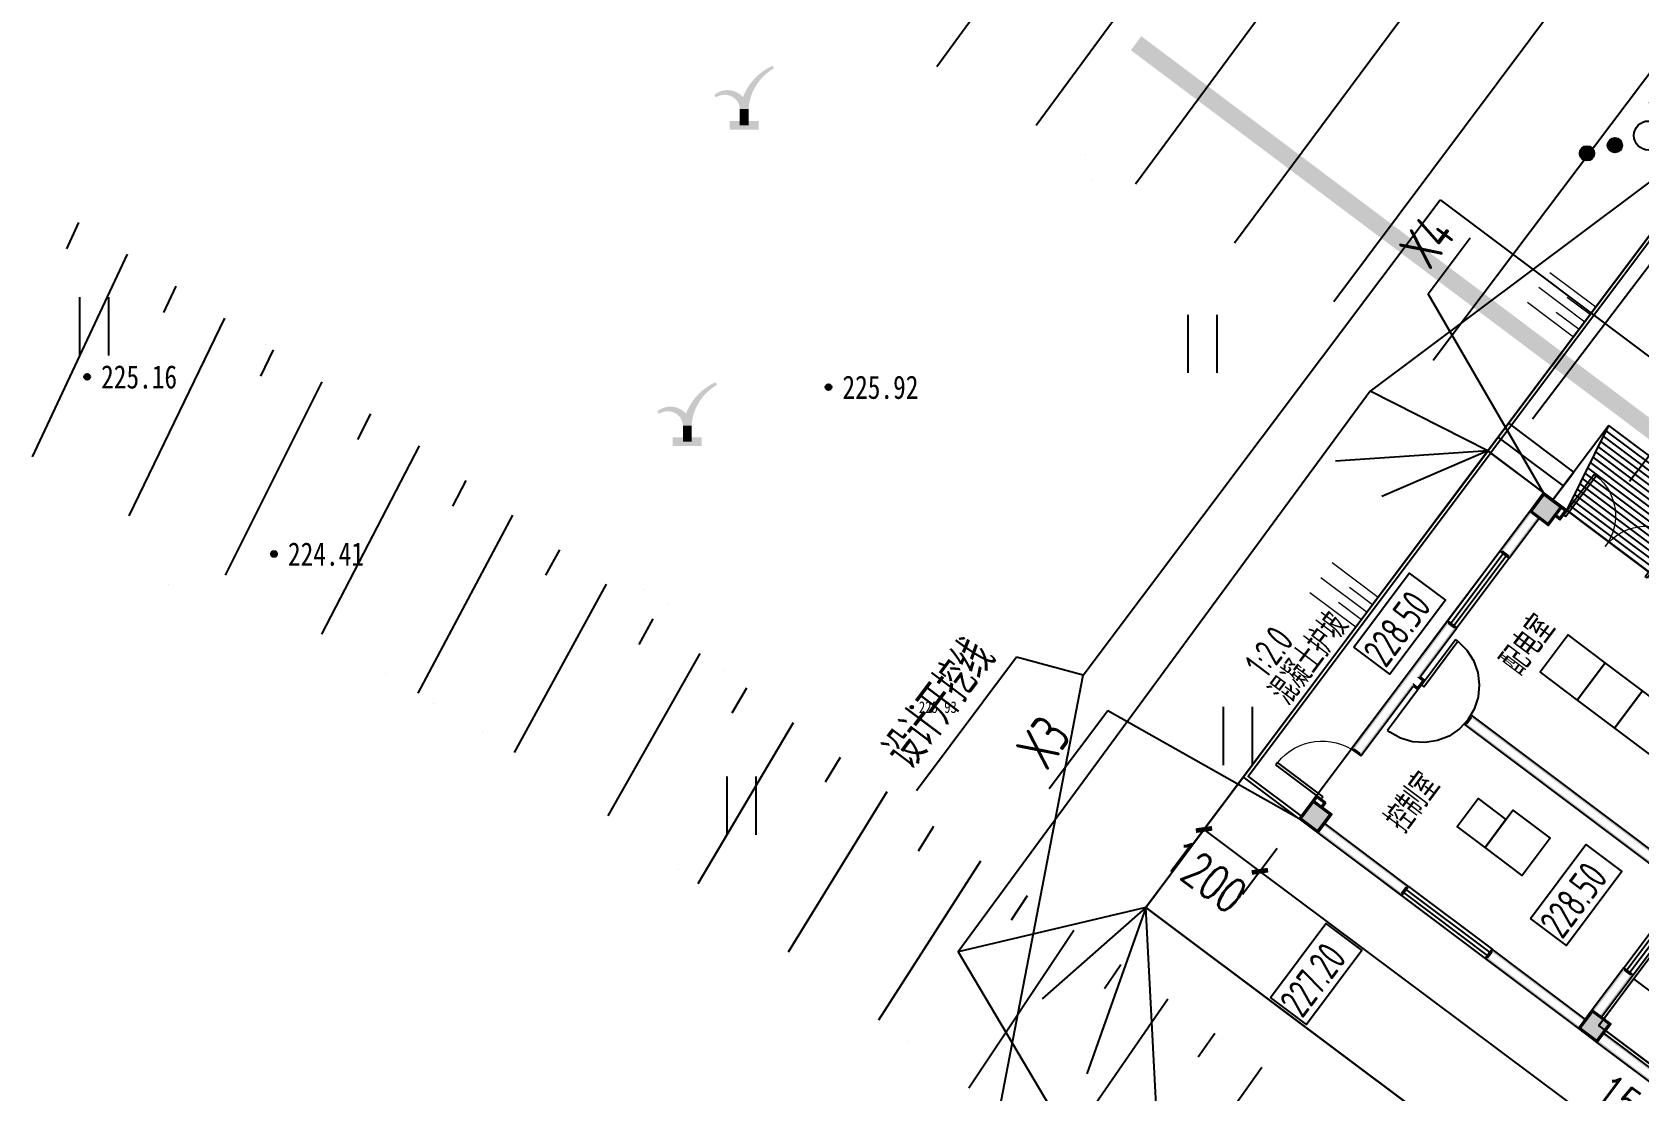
# Model space of a CAD drawing. Header units: millimetres. Extents: x -725 to 2274960, y -506 to 2980382.
# Drawn here: x 560433.8 to 560461.42, y 2885573.34 to 2885591.53 of the extents above; entities that cross this region are included whole.
import ezdxf
from ezdxf.enums import TextEntityAlignment as Align

# ---------------------------------------------------------------- set-up
doc = ezdxf.new("R2010")
doc.units = ezdxf.units.MM
doc.header["$LTSCALE"] = 1000
for name, pattern in [('DASH', [0.35, 0.25, -0.1]), ('DASHED2', [0.375, 0.25, -0.125]), ('X4', [1.6, 0, -1.6])]:
    doc.linetypes.add(name, pattern=pattern)
for name, color, linetype in [('assist', 8, 'Continuous'), ('COLUMN', 4, 'Continuous'), ('DIM_LEAD', 3, 'Continuous'), ('DMTZ', 8, 'Continuous'), ('DOOR_FIRE', 3, 'Continuous'), ('E_OTHER', 7, 'Continuous'), ('GCD', 8, 'Continuous'), ('GROUND', 2, 'Continuous'), ('LATRINE', 6, 'Continuous'), ('PUB_HATCH', 8, 'Continuous'), ('PUB_WALL', 9, 'Continuous'), ('STAIR', 2, 'Continuous'), ('SXSS', 5, 'Continuous'), ('TWT_DIM', 3, 'Continuous'), ('WALL', 4, 'Continuous'), ('WINDOW', 3, 'Continuous'), ('YHG_文字', 7, 'Continuous'), ('YHJ_剖面_梁板', 4, 'Continuous'), ('YHJ_平面_砖墙', 4, 'Continuous'), ('YHJ_楼梯', 52, 'Continuous'), ('ZBTZ', 8, 'Continuous'), ('电缆沟', 7, 'Continuous')]:
    doc.layers.add(name, color=color, linetype=linetype)
doc.layers.add('文字', color=4, linetype='Continuous', lineweight=0)
doc.layers.add('管', color=1, linetype='Continuous', lineweight=30)
doc.styles.add('_TCH_DIM_T3', font='SIMPLEX', dxfattribs={"width": 0.705882, "bigfont": 'GBCBIG'})
doc.styles.add('TSSD_Rein', font='tssdeng.shx', dxfattribs={"width": 0.7, "bigfont": 'hztxt.shx'})
doc.styles.add('tssdeng', font='tssdeng.shx', dxfattribs={"width": 0.7, "bigfont": 'hztxt.shx'})
doc.styles.add('等线体', font='simhei.ttf')
doc.linetypes.add('1161', pattern='A,0,[149,AAA.SHX,S=0.15,R=0,X=0,Y=0],-1.6', length=1.6)
doc.dimstyles.new('_TWT_ARCH_M_M&&0', dxfattribs={"dimtxt": 0.595, "dimasz": 0.2, "dimexe": 0.5, "dimexo": 0.6, "dimgap": 0.2525, "dimtad": 1, "dimdec": 0, "dimlfac": 1000, "dimzin": 0, "dimdsep": 46, "dimtxsty": '_TCH_DIM_T3', "dimblk": 'ARCHTICK', "dimcen": 0.09, "dimclrt": 7, "dimazin": 2, "dimtfac": 1, "dimtdec": 0, "dimtix": 1, "dimtmove": 2, "dimatfit": 3, "dimfxl": 75, "dimtolj": 1, "dimtzin": 0, "dimarcsym": 0})

# ---------------------------------------------------------------- blocks, each defined once
blk = doc.blocks.new('gc123')
at = {"flags": 128}
for points in [[(1, 2, 0.1, 0.3, 0.253002), (0, 0.555, 0.15, 0.15, 0)], [(0, 0.555, 0.3, 0.1, 0.588194), (-1, 1, 0.05, 0.1, 0)]]:
    blk.add_lwpolyline(points, format="xyseb", dxfattribs=at)
at = {"linetype": 'Continuous', "const_width": 0.3, "flags": 128}
blk.add_lwpolyline([(0, 0.555), (0, 0)], dxfattribs=at)
at = {"linetype": 'Continuous', "const_width": 0.3}
blk.add_lwpolyline([(-0.5, 0), (0.5, 0)], dxfattribs=at)
blk = doc.blocks.new('*U36')
at = {"linetype": 'Continuous'}
for points in [[(-0.25, 2.2), (-0.238, 2.123), (-0.238, 2.277)], [(-0.238, 2.277), (-0.202, 2.053), (-0.202, 2.347)], [(-0.202, 2.053), (-0.238, 2.277), (-0.238, 2.123)], [(-0.202, 2.347), (-0.147, 1.998), (-0.147, 2.402)], [(-0.147, 1.998), (-0.202, 2.347), (-0.202, 2.053)], [(-0.147, 2.402), (-0.077, 1.962), (-0.077, 2.438)], [(-0.077, 1.962), (-0.147, 2.402), (-0.147, 1.998)], [(-0.077, 2.438), (0, 1.95), (0, 2.45)], [(0, 1.95), (-0.077, 2.438), (-0.077, 1.962)], [(0, 2.45), (0.077, 1.962), (0.077, 2.438)], [(0.077, 1.962), (0, 2.45), (0, 1.95)], [(0.077, 2.438), (0.147, 1.998), (0.147, 2.402)], [(0.147, 1.998), (0.077, 2.438), (0.077, 1.962)], [(0.147, 2.402), (0.202, 2.053), (0.202, 2.347)], [(0.202, 2.053), (0.147, 2.402), (0.147, 1.998)], [(0.202, 2.347), (0.238, 2.123), (0.238, 2.277)], [(0.238, 2.123), (0.202, 2.347), (0.202, 2.053)], [(0.25, 2.2), (0.238, 2.277), (0.238, 2.123)]]:
    blk.add_solid(points, dxfattribs=at)
blk = doc.blocks.new('*U35')
at = {"linetype": 'Continuous'}
for points in [[(-0.25, 1.2), (-0.238, 1.123), (-0.238, 1.277)], [(-0.238, 1.277), (-0.202, 1.053), (-0.202, 1.347)], [(-0.202, 1.053), (-0.238, 1.277), (-0.238, 1.123)], [(-0.202, 1.347), (-0.147, 0.998), (-0.147, 1.402)], [(-0.147, 0.998), (-0.202, 1.347), (-0.202, 1.053)], [(-0.147, 1.402), (-0.077, 0.962), (-0.077, 1.438)], [(-0.077, 0.962), (-0.147, 1.402), (-0.147, 0.998)], [(-0.077, 1.438), (0, 0.95), (0, 1.45)], [(0, 0.95), (-0.077, 1.438), (-0.077, 0.962)], [(0, 1.45), (0.077, 0.962), (0.077, 1.438)], [(0.077, 0.962), (0, 1.45), (0, 0.95)], [(0.077, 1.438), (0.147, 0.998), (0.147, 1.402)], [(0.147, 0.998), (0.077, 1.438), (0.077, 0.962)], [(0.147, 1.402), (0.202, 1.053), (0.202, 1.347)], [(0.202, 1.053), (0.147, 1.402), (0.147, 0.998)], [(0.202, 1.347), (0.238, 1.123), (0.238, 1.277)], [(0.238, 1.123), (0.202, 1.347), (0.202, 1.053)], [(0.25, 1.2), (0.238, 1.277), (0.238, 1.123)]]:
    blk.add_solid(points, dxfattribs=at)
blk = doc.blocks.new('*U34')
at = {"linetype": 'Continuous'}
for points in [[(-1.25, -0.6), (-1.238, -0.677), (-1.238, -0.523)], [(-1.238, -0.523), (-1.202, -0.747), (-1.202, -0.453)], [(-1.202, -0.747), (-1.238, -0.523), (-1.238, -0.677)], [(-1.202, -0.453), (-1.147, -0.802), (-1.147, -0.398)], [(-1.147, -0.802), (-1.202, -0.453), (-1.202, -0.747)], [(-1.147, -0.398), (-1.077, -0.838), (-1.077, -0.362)], [(-1.077, -0.838), (-1.147, -0.398), (-1.147, -0.802)], [(-1.077, -0.362), (-1, -0.85), (-1, -0.35)], [(-1, -0.85), (-1.077, -0.362), (-1.077, -0.838)], [(-1, -0.35), (-0.923, -0.838), (-0.923, -0.362)], [(-0.923, -0.838), (-1, -0.35), (-1, -0.85)], [(-0.923, -0.362), (-0.853, -0.802), (-0.853, -0.398)], [(-0.853, -0.802), (-0.923, -0.362), (-0.923, -0.838)], [(-0.853, -0.398), (-0.798, -0.747), (-0.798, -0.453)], [(-0.798, -0.747), (-0.853, -0.398), (-0.853, -0.802)], [(-0.798, -0.453), (-0.762, -0.677), (-0.762, -0.523)], [(-0.762, -0.677), (-0.798, -0.453), (-0.798, -0.747)], [(-0.75, -0.6), (-0.762, -0.523), (-0.762, -0.677)]]:
    blk.add_solid(points, dxfattribs=at)
blk = doc.blocks.new('*U33')
at = {"linetype": 'Continuous'}
for points in [[(0.75, -0.6), (0.762, -0.677), (0.762, -0.523)], [(0.762, -0.523), (0.798, -0.747), (0.798, -0.453)], [(0.798, -0.747), (0.762, -0.523), (0.762, -0.677)], [(0.798, -0.453), (0.853, -0.802), (0.853, -0.398)], [(0.853, -0.802), (0.798, -0.453), (0.798, -0.747)], [(0.853, -0.398), (0.923, -0.838), (0.923, -0.362)], [(0.923, -0.838), (0.853, -0.398), (0.853, -0.802)], [(0.923, -0.362), (1, -0.85), (1, -0.35)], [(1, -0.85), (0.923, -0.362), (0.923, -0.838)], [(1, -0.35), (1.077, -0.838), (1.077, -0.362)], [(1.077, -0.838), (1, -0.35), (1, -0.85)], [(1.077, -0.362), (1.147, -0.802), (1.147, -0.398)], [(1.147, -0.802), (1.077, -0.362), (1.077, -0.838)], [(1.147, -0.398), (1.202, -0.747), (1.202, -0.453)], [(1.202, -0.747), (1.147, -0.398), (1.147, -0.802)], [(1.202, -0.453), (1.238, -0.677), (1.238, -0.523)], [(1.238, -0.677), (1.202, -0.453), (1.202, -0.747)], [(1.25, -0.6), (1.238, -0.523), (1.238, -0.677)]]:
    blk.add_solid(points, dxfattribs=at)
blk = doc.blocks.new('gc160')
for centre, radius in [((0, 2.2), 0.25), ((0, 1.2), 0.25), ((0, 0), 0.5), ((-1, -0.6), 0.25), ((1, -0.6), 0.25)]:
    blk.add_circle(centre, radius)
at = {"linetype": 'Continuous'}
for name in ['*U36', '*U35', '*U34', '*U33']:
    blk.add_blockref(name, (0, 0), dxfattribs=at)
blk = doc.blocks.new('gc121')
for p, q in [((-0.5, 0), (-0.5, 2)), ((0.5, 0), (0.5, 2))]:
    blk.add_line(p, q)
blk = doc.blocks.new('gc200')
h = blk.add_hatch(color=256)
edge = h.paths.add_edge_path()
edge.add_arc((0, 0), 0.25, 0, 360)
blk.add_circle((0, 0), 0.25)
blk = doc.blocks.new('_FZH')
blk.add_lwpolyline([(-0.5, -0.5), (0.5, -0.5), (0.5, 0.5), (-0.5, 0.5)], close=True)
at = {"layer": 'PUB_HATCH'}
blk.add_solid([(-0.5, -0.5), (0.5, -0.5), (-0.5, 0.5), (0.5, 0.5)], dxfattribs=at)
blk = doc.blocks.new('$WINLIB2D$00000001')
at = {"color": 0}
for points in [[(-0.5, 0.5), (-0.5, -0.5)], [(-0.5, 0.5), (0.5, 0.5)], [(0.5, -0.5), (0.5, 0.5)], [(0.5, 0.167), (-0.5, 0.167)], [(0.5, -0.167), (-0.5, -0.167)], [(-0.5, -0.5), (0.5, -0.5)]]:
    blk.add_lwpolyline(points, dxfattribs=at)
blk = doc.blocks.new('$DorLib2D$00000002')
for p, q in [((-0.5, 0), (-0.5, 0.4875)), ((-0.475, 0.4875), (-0.5, 0.4875)), ((-0.475, 0), (-0.475, 0.4875)), ((0.475, 0), (0.475, 0.4875)), ((0.475, 0.4875), (0.5, 0.4875)), ((0.5, 0), (0.5, 0.4875)), ((-0.5, 0), (-0.475, 0)), ((0.5, 0), (0.475, 0))]:
    blk.add_line(p, q)
at = {"lineweight": 13}
for centre, start, end in [((-0.4875, 0), 0, 88.53072), ((0.4875, 0), 91.46928, 180)]:
    blk.add_arc(centre, 0.4875, start, end, dxfattribs=at)
blk = doc.blocks.new('$DorLib2D$00000001')
for p, q in [((0.45, 0.975), (0.5, 0.975)), ((0.45, 0), (0.45, 0.975)), ((0.5, 0), (0.5, 0.975)), ((0.5, 0), (0.45, 0))]:
    blk.add_line(p, q)
at = {"lineweight": 13}
blk.add_arc((0.475, 0), 0.975, 91.4693, 180, dxfattribs=at)
blk = doc.blocks.new('$DorLib2D$00000148')
at = {"color": 0}
for points in [[(0.45, 0.975), (0.237, 0.946), (0.036, 0.871), (-0.144, 0.753), (-0.294, 0.599), (-0.407, 0.417), (-0.476, 0.213), (-0.5, 0)], [(0.45, 0.975), (0.5, 0.975)], [(0.45, 0), (0.45, 0.975)], [(0.5, 0), (0.5, 0.975)], [(0.5, 0), (0.45, 0)]]:
    blk.add_lwpolyline(points, dxfattribs=at)
at = {"color": 0, "linetype": 'DASHED2'}
for points in [[(-0.5, 0), (-0.476, -0.213), (-0.407, -0.417), (-0.294, -0.599), (-0.144, -0.753), (0.036, -0.871), (0.237, -0.946), (0.45, -0.975)], [(0.5, 0), (0.5, -0.975)], [(0.45, -0.975), (0.5, -0.975)]]:
    blk.add_lwpolyline(points, dxfattribs=at)
blk = doc.blocks.new('4a56ds456da')
at = {"layer": 'PUB_WALL'}
for points in [[(489447, 17423), (489047, 17423), (489087, 17383), (489407, 17383)], [(489047, 17423), (489047, 17023), (489087, 17063), (489087, 17383)], [(489447, 17023), (489447, 17423), (489407, 17383), (489407, 17063)], [(489447, 17423), (489447, 17383), (489507, 17383), (489547, 17423)], [(489547, 17223), (489547, 17423), (489507, 17383), (489507, 17263)], [(489447, 17263), (489447, 17223), (489547, 17223), (489507, 17263)], [(489047, 17023), (489447, 17023), (489407, 17063), (489087, 17063)], [(489087, 17023), (489047, 17023), (489047, 16173), (489087, 16213)], [(489247, 17023), (489207, 17023), (489207, 16213), (489247, 16173)], [(489047, 16173), (489247, 16173), (489207, 16213), (489087, 16213)], [(489247, 14673), (489047, 14673), (489087, 14633), (489207, 14633)], [(489047, 14673), (489047, 13523), (489087, 13523), (489087, 14633)], [(489247, 13623), (489247, 14673), (489207, 14633), (489207, 13583)], [(489347, 13623), (489247, 13623), (489207, 13583), (489307, 13583)], [(489347, 13423), (489347, 13623), (489307, 13583), (489307, 13463)], [(495047, 13623), (490347, 13623), (490387, 13583), (495087, 13583)], [(490347, 13623), (490347, 13423), (490387, 13463), (490387, 13583)], [(489047, 13523), (489047, 11923), (489087, 11963), (489087, 13523)], [(489247, 13423), (489347, 13423), (489307, 13463), (489207, 13463)], [(489247, 11923), (489247, 13423), (489207, 13463), (489207, 11963)], [(490347, 13423), (495047, 13423), (495087, 13463), (490387, 13463)], [(489047, 11923), (489247, 11923), (489207, 11963), (489087, 11963)], [(495247, 11723), (495047, 11723), (495087, 11683), (495207, 11683)], [(495047, 10823), (495087, 10823), (495087, 11683), (495047, 11723)], [(495207, 10823), (495247, 10823), (495247, 11723), (495207, 11683)], [(489247, 10923), (489047, 10923), (489087, 10883), (489207, 10883)], [(489047, 10823), (489087, 10823), (489087, 10883), (489047, 10923)], [(489447, 10823), (489047, 10823), (489087, 10783), (489407, 10783)], [(489047, 10823), (489047, 10423), (489087, 10463), (489087, 10783)], [(489207, 10823), (489247, 10823), (489247, 10923), (489207, 10883)], [(489447, 10423), (489447, 10823), (489407, 10783), (489407, 10463)], [(495447, 10823), (495047, 10823), (495087, 10783), (495407, 10783)], [(495047, 10823), (495047, 10423), (495087, 10463), (495087, 10783)], [(495447, 10423), (495447, 10823), (495407, 10783), (495407, 10463)], [(489447, 10623), (489447, 10583), (491207, 10583), (491247, 10623)], [(491247, 10423), (491247, 10623), (491207, 10583), (491207, 10463)], [(495047, 10583), (495047, 10623), (493047, 10623), (493087, 10583)], [(493047, 10623), (493047, 10423), (493087, 10463), (493087, 10583)], [(495447, 10623), (495447, 10583), (496707, 10583), (496747, 10623)], [(489047, 10423), (489447, 10423), (489407, 10463), (489087, 10463)], [(489447, 10463), (489447, 10423), (491247, 10423), (491207, 10463)], [(495047, 10423), (495047, 10463), (493087, 10463), (493047, 10423)], [(495047, 10423), (495447, 10423), (495407, 10463), (495087, 10463)], [(495447, 10463), (495447, 10423), (496747, 10423), (496707, 10463)]]:
    blk.add_hatch(color=256, dxfattribs=at).paths.add_polyline_path(points)
at = {"color": 8}
for points in [[(491647, 14923), (491647, 15723), (490847, 15723), (490847, 14923)], [(492447, 14923), (492447, 15723), (491647, 15723), (491647, 14923)], [(493247, 14923), (493247, 15723), (492447, 15723), (492447, 14923)], [(491898, 11946), (491898, 12746), (492698, 12746), (492698, 11946)], [(491898, 12546), (491898, 11946), (491298, 11946), (491298, 12546)]]:
    blk.add_lwpolyline(points, close=True, dxfattribs=at)
at = {"layer": 'GROUND'}
for p, q in [((489047, 17023), (489047, 10823)), ((489047, 17023), (489047, 10823)), ((489447, 10423), (495047, 10423)), ((489447, 10423), (495047, 10423)), ((495447, 10423), (499647, 10423)), ((495447, 10423), (499647, 10423))]:
    blk.add_line(p, q, dxfattribs=at)
at = {"layer": 'LATRINE'}
blk.add_lwpolyline([(489047, 10483), (487907, 10483), (487907, 17363), (487907, 17423)], dxfattribs=at)
at = {"layer": 'STAIR'}
for p, q in [((491647, 19023), (489247, 19023)), ((489247, 19023), (489247, 17423)), ((489547, 17423), (489247, 19023)), ((491628, 18923), (489265, 18923)), ((491609, 18823), (489284, 18823)), ((491590, 18723), (489303, 18723)), ((491572, 18623), (489322, 18623)), ((491553, 18523), (489340, 18523)), ((491534, 18423), (489359, 18423)), ((491515, 18323), (489378, 18323)), ((491497, 18223), (489397, 18223)), ((491478, 18123), (489415, 18123)), ((491459, 18023), (489434, 18023)), ((491440, 17923), (489453, 17923)), ((491422, 17823), (489472, 17823)), ((491403, 17723), (489490, 17723)), ((491647, 17423), (489447, 17423)), ((491384, 17623), (489509, 17623)), ((491365, 17523), (489528, 17523))]:
    blk.add_line(p, q, dxfattribs=at)
at = {"layer": 'WALL'}
for p, q in [((489547, 17423), (489447, 17423)), ((489547, 17223), (489547, 17423)), ((489447, 17223), (489547, 17223)), ((489047, 17023), (489047, 16173)), ((489247, 16173), (489247, 17023)), ((489047, 16173), (489247, 16173)), ((489247, 14673), (489047, 14673)), ((489047, 14673), (489047, 13523)), ((489247, 13623), (489247, 14673)), ((489347, 13623), (489247, 13623)), ((489347, 13423), (489347, 13623)), ((495047, 13623), (490347, 13623)), ((490347, 13623), (490347, 13423)), ((489047, 13523), (489047, 11923)), ((489247, 13423), (489347, 13423)), ((489247, 11923), (489247, 13423)), ((490347, 13423), (495047, 13423)), ((489047, 11923), (489247, 11923)), ((495247, 11723), (495047, 11723)), ((495047, 11723), (495047, 10823)), ((495247, 10823), (495247, 11723)), ((489247, 10923), (489047, 10923)), ((489047, 10923), (489047, 10823)), ((489247, 10823), (489247, 10923)), ((491247, 10623), (489447, 10623)), ((491247, 10423), (491247, 10623)), ((495047, 10623), (493047, 10623)), ((493047, 10623), (493047, 10423)), ((496747, 10623), (495447, 10623)), ((489447, 10423), (491247, 10423)), ((493047, 10423), (495047, 10423)), ((495447, 10423), (496747, 10423))]:
    blk.add_line(p, q, dxfattribs=at)
blk.add_lwpolyline([(496797, 10673), (495297, 10673), (495297, 11673), (496797, 11673)], close=True, dxfattribs=at)
blk.add_lwpolyline([(495447, 10673), (499647, 10673)], dxfattribs=at)
at = {"layer": 'YHJ_剖面_梁板'}
blk.add_lwpolyline([(489047, 10423), (487847, 10423), (487847, 17423), (489047, 17423)], dxfattribs=at)
at = {"layer": 'YHJ_平面_砖墙'}
blk.add_line((495297, 15523), (495297, 10673), dxfattribs=at)
at = {"layer": 'YHJ_楼梯', "color": 2}
for p, q in [((489247, 18023), (487847, 18023)), ((487847, 18023), (487847, 17423)), ((489247, 17423), (489247, 18023)), ((489247, 17723), (487847, 17723))]:
    blk.add_line(p, q, dxfattribs=at)
at = {"layer": 'COLUMN', "xscale": 400, "yscale": 400, "zscale": 400}
for p in [(489247, 17223), (489247, 10623), (495247, 10623)]:
    blk.add_blockref('_FZH', p, dxfattribs=at)
at = {"layer": 'DOOR_FIRE', "xscale": 1800, "yscale": -1800, "zscale": 200, "rotation": 180}
blk.add_blockref('$DorLib2D$00000002', (490447, 17323), dxfattribs=at)
at = {"layer": 'DOOR_FIRE', "ltscale": 100, "xscale": -1000, "yscale": 1000, "zscale": 200}
blk.add_blockref('$DorLib2D$00000148', (489847, 13523), dxfattribs=at)
at = {"layer": 'WINDOW', "zscale": 200}
for name, p, xscale, yscale, rotation in [('$WINLIB2D$00000001', (489147, 15423), 1500, 200, 270), ('$WINLIB2D$00000001', (495147, 12473), 1500, -200, 90), ('$DorLib2D$00000001', (489147, 11423), 1000, -1000, 270)]:
    blk.add_blockref(name, p, dxfattribs=dict(at, xscale=xscale, yscale=yscale, rotation=rotation))
at = {"layer": 'WINDOW', "xscale": 1800, "yscale": 200, "zscale": 200}
blk.add_blockref('$WINLIB2D$00000001', (492147, 10523), dxfattribs=at)
at = {"layer": '电缆沟', "ltscale": 1.5, "style": 'tssdeng', "width": 0.7}
for s, p in [('配电室', (490638, 14652)), ('控制室', (490681, 11294))]:
    blk.add_text(s, height=500, rotation=90, dxfattribs=at).set_placement(p)
blk = doc.blocks.new('GFSDAFSAFSDAGDS')
at = {"layer": '文字'}
for p, q in [((2454556, 2893653), (2455545, 2893653)), ((2454556, 2893332), (2455545, 2893332)), ((2455050, 2893493), (2455545, 2893493)), ((2455050, 2893172), (2455545, 2893172)), ((2454556, 2893012), (2455545, 2893012))]:
    blk.add_line(p, q, dxfattribs=at)
blk = doc.blocks.new('_ArchTick')
at = {"color": 0, "linetype": 'ByBlock', "const_width": 0.4}
blk.add_lwpolyline([(-0.5, -0.5), (0.5, 0.5)], dxfattribs=at)
blk = doc.blocks.new('*D290')
at = {"layer": 'Defpoints', "color": 0, "linetype": 'Continuous', "transparency": 16777216}
for p in [(560454.597, 2885578.704), (560455.558, 2885577.986), (560454.904, 2885577.11)]:
    blk.add_point(p, dxfattribs=at)
at = {"layer": 'TWT_DIM', "color": 0, "linetype": 'Continuous', "lineweight": -2, "transparency": 16777216}
for p, q in [((560454.238, 2885578.223), (560453.643, 2885577.428)), ((560453.943, 2885577.829), (560454.904, 2885577.11)), ((560455.199, 2885577.505), (560454.605, 2885576.71))]:
    blk.add_line(p, q, dxfattribs=at)
at = {"layer": 'TWT_DIM', "color": 0, "linetype": 'Continuous', "lineweight": -2, "transparency": 16777216, "xscale": 0.2, "yscale": 0.2, "zscale": 0.2}
for p, rotation in [((560453.943, 2885577.829), 143.2338537092735), ((560454.904, 2885577.11), 323.2338537092735)]:
    blk.add_blockref('_ArchTick', p, dxfattribs=dict(at, rotation=rotation))
at = {"layer": 'TWT_DIM', "color": 7, "linetype": 'Continuous', "transparency": 16777216, "insert": (560453.975, 2885577.026), "char_height": 0.595, "attachment_point": 5, "rotation": 323.2339, "style": '_TCH_DIM_T3'}
blk.add_mtext('\\A1;1200', dxfattribs=at)
blk = doc.blocks.new('*D291')
at = {"layer": 'Defpoints', "color": 0, "linetype": 'Continuous', "transparency": 16777216}
for p in [(560455.558, 2885577.986), (560468.055, 2885568.648), (560467.401, 2885567.773)]:
    blk.add_point(p, dxfattribs=at)
at = {"layer": 'TWT_DIM', "color": 0, "linetype": 'Continuous', "lineweight": -2, "transparency": 16777216}
for p, q in [((560455.199, 2885577.505), (560454.605, 2885576.71)), ((560454.904, 2885577.11), (560467.401, 2885567.773)), ((560467.696, 2885568.168), (560467.102, 2885567.372))]:
    blk.add_line(p, q, dxfattribs=at)
at = {"layer": 'TWT_DIM', "color": 0, "linetype": 'Continuous', "lineweight": -2, "transparency": 16777216, "xscale": 0.2, "yscale": 0.2, "zscale": 0.2}
for p, rotation in [((560454.904, 2885577.11), 143.2338537102137), ((560467.401, 2885567.773), 323.2338537102137)]:
    blk.add_blockref('_ArchTick', p, dxfattribs=dict(at, rotation=rotation))
at = {"layer": 'TWT_DIM', "color": 7, "linetype": 'Continuous', "transparency": 16777216, "insert": (560461.482, 2885572.882), "char_height": 0.595, "attachment_point": 5, "rotation": 323.2339, "style": '_TCH_DIM_T3'}
blk.add_mtext('\\A1;15600', dxfattribs=at)

msp = doc.modelspace()

# ---------------------------------------------------------------- linework, layer by layer
at = {"layer": 'assist', "linetype": 'Continuous', "const_width": 0.00000222, "flags": 128}
msp.add_lwpolyline([(560422.729, 2885618.7947), (560436.8254, 2885609.6889), (560458.8227, 2885595.594), (560477.608, 2885581.7345), (560486.6463, 2885574.9887), (560501.4833, 2885561.9574), (560509.7471, 2885554.6603), (560504.4053, 2885549.308), (560498.293, 2885554.0558), (560480.9079, 2885571.1457), (560459.6912, 2885584.8182), (560437.6658, 2885597.8396), (560419.2278, 2885613.3274)], close=True, dxfattribs=at)
msp.add_lwpolyline([(560422.729, 2885618.7947), (560436.8254, 2885609.6889), (560458.8227, 2885595.594), (560477.608, 2885581.7345), (560486.6463, 2885574.9887), (560501.4833, 2885561.9574), (560509.7471, 2885554.6603), (560504.4053, 2885549.308), (560498.293, 2885554.0558), (560480.9079, 2885571.1457), (560459.6912, 2885584.8182), (560437.6658, 2885597.8396), (560419.2278, 2885613.3274)], close=True, dxfattribs=at)
at = {"layer": 'assist', "color": 8, "linetype": 'Continuous', "const_width": 0.00000222, "flags": 128}
msp.add_lwpolyline([(560415.1388, 2885600.511), (560424.866, 2885594.6311), (560440.3629, 2885584.4867), (560451.8439, 2885575.9953), (560462.3093, 2885568.3624), (560470.6625, 2885560.9388), (560480.5006, 2885554.3019), (560491.987, 2885545.1086), (560499.8502, 2885539.157), (560495.8505, 2885536.545), (560481.5448, 2885548.3402), (560460.2217, 2885565.5946), (560442.9716, 2885578.6093), (560427.3952, 2885588.1665), (560413.7529, 2885596.1384)], close=True, dxfattribs=at)
msp.add_lwpolyline([(560415.1388, 2885600.511), (560424.866, 2885594.6311), (560440.3629, 2885584.4867), (560451.8439, 2885575.9953), (560462.3093, 2885568.3624), (560470.6625, 2885560.9388), (560480.5006, 2885554.3019), (560491.987, 2885545.1086), (560499.8502, 2885539.157), (560495.8505, 2885536.545), (560481.5448, 2885548.3402), (560460.2217, 2885565.5946), (560442.9716, 2885578.6093), (560427.3952, 2885588.1665), (560413.7529, 2885596.1384)], close=True, dxfattribs=at)
at = {"layer": 'DIM_LEAD'}
for p, q in [((560457.7942, 2885587.0306), (560458.5156, 2885587.9917)), ((560459.7812, 2885583.6117), (560457.7942, 2885587.0306)), ((560450.7231, 2885580.787), (560449.0015, 2885578.4933)), ((560451.8665, 2885580.4776), (560450.7231, 2885580.787)), ((560452.2892, 2885579.8676), (560451.2827, 2885578.5265)), ((560455.5789, 2885578.0135), (560452.2892, 2885579.8676))]:
    msp.add_line(p, q, dxfattribs=at)
at = {"layer": 'DMTZ', "linetype": 'Continuous'}
for p, q in [((560454.6908, 2885598.2415, 222.9543), (560449.3512, 2885590.9312, 222.9543)), ((560454.6908, 2885598.2415, 222.9543), (560449.3512, 2885590.9312, 222.9543)), ((560456.3748, 2885597.1625, 222.9543), (560451.0572, 2885589.9226, 222.9543)), ((560456.3748, 2885597.1625, 222.9543), (560451.0572, 2885589.9226, 222.9543)), ((560458.0588, 2885596.0834, 222.9543), (560452.7632, 2885588.914, 222.9543)), ((560458.0588, 2885596.0834, 222.9543), (560452.7632, 2885588.914, 222.9543)), ((560459.702, 2885594.9452, 222.9543), (560454.4692, 2885587.9054, 222.9543)), ((560459.702, 2885594.9452, 222.9543), (560454.4692, 2885587.9054, 222.9543)), ((560461.3114, 2885593.7578, 222.9543), (560456.1752, 2885586.8968, 222.9543)), ((560461.3114, 2885593.7578, 222.9543), (560456.1752, 2885586.8968, 222.9543)), ((560462.9208, 2885592.5705, 222.9543), (560457.8812, 2885585.8883, 222.9543)), ((560462.9208, 2885592.5705, 222.9543), (560457.8812, 2885585.8883, 222.9543)), ((560464.5301, 2885591.3831, 222.9543), (560459.5871, 2885584.8797, 222.9543)), ((560464.5301, 2885591.3831, 222.9543), (560459.5871, 2885584.8797, 222.9543)), ((560466.1395, 2885590.1957, 222.9543), (560461.2555, 2885583.8101, 222.9543)), ((560466.1395, 2885590.1957, 222.9543), (560461.2555, 2885583.8101, 222.9543)), ((560434.5997, 2885588.2593, 220.0246), (560434.3902, 2885587.8053, 220.0246)), ((560434.5997, 2885588.2593, 220.0246), (560434.3902, 2885587.8053, 220.0246)), ((560435.4363, 2885587.7116, 220.0246), (560433.8049, 2885584.2337, 220.0246)), ((560435.4363, 2885587.7116, 220.0246), (560433.8049, 2885584.2337, 220.0246)), ((560436.273, 2885587.1639, 220.0246), (560436.0578, 2885586.7127, 220.0246)), ((560436.273, 2885587.1639, 220.0246), (560436.0578, 2885586.7127, 220.0246)), ((560437.1097, 2885586.6163, 220.0246), (560435.4613, 2885583.2174, 220.0246)), ((560437.1097, 2885586.6163, 220.0246), (560435.4613, 2885583.2174, 220.0246)), ((560437.9464, 2885586.0686, 220.0246), (560437.7252, 2885585.6201, 220.0246)), ((560437.9464, 2885586.0686, 220.0246), (560437.7252, 2885585.6201, 220.0246)), ((560438.7831, 2885585.5209, 220.0246), (560437.1178, 2885582.2011, 220.0246)), ((560438.7831, 2885585.5209, 220.0246), (560437.1178, 2885582.2011, 220.0246)), ((560439.6197, 2885584.9732, 220.0246), (560439.3925, 2885584.5278, 220.0246)), ((560439.6197, 2885584.9732, 220.0246), (560439.3925, 2885584.5278, 220.0246)), ((560440.4528, 2885584.4202, 220.0246), (560438.7742, 2885581.1847, 220.0246)), ((560440.4528, 2885584.4202, 220.0246), (560438.7742, 2885581.1847, 220.0246)), ((560441.2567, 2885583.8256, 220.0246), (560441.0242, 2885583.3829, 220.0246)), ((560441.2567, 2885583.8256, 220.0246), (560441.0242, 2885583.3829, 220.0246)), ((560442.0607, 2885583.2309, 220.0246), (560440.4307, 2885580.1684, 220.0246)), ((560442.0607, 2885583.2309, 220.0246), (560440.4307, 2885580.1684, 220.0246)), ((560442.8647, 2885582.6363, 220.0246), (560442.6273, 2885582.1963, 220.0246)), ((560442.8647, 2885582.6363, 220.0246), (560442.6273, 2885582.1963, 220.0246)), ((560443.6687, 2885582.0417, 220.0246), (560442.0871, 2885579.152, 220.0246)), ((560443.6687, 2885582.0417, 220.0246), (560442.0871, 2885579.152, 220.0246)), ((560444.4727, 2885581.447, 220.0246), (560444.2299, 2885581.0099, 220.0246)), ((560444.4727, 2885581.447, 220.0246), (560444.2299, 2885581.0099, 220.0246)), ((560445.2767, 2885580.8524, 220.0246), (560443.6946, 2885578.0638, 220.0246)), ((560445.2767, 2885580.8524, 220.0246), (560443.6946, 2885578.0638, 220.0246)), ((560446.0807, 2885580.2577, 220.0246), (560445.83, 2885579.8251, 220.0246)), ((560446.0807, 2885580.2577, 220.0246), (560445.83, 2885579.8251, 220.0246)), ((560446.8847, 2885579.6631, 220.0246), (560445.246, 2885576.8934, 220.0246)), ((560446.8847, 2885579.6631, 220.0246), (560445.246, 2885576.8934, 220.0246)), ((560447.6887, 2885579.0685, 220.0246), (560447.4302, 2885578.6405, 220.0246)), ((560447.6887, 2885579.0685, 220.0246), (560447.4302, 2885578.6405, 220.0246)), ((560448.4927, 2885578.4738, 220.0246), (560446.7974, 2885575.7229, 220.0246)), ((560448.4927, 2885578.4738, 220.0246), (560446.7974, 2885575.7229, 220.0246)), ((560449.2967, 2885577.8792, 220.0246), (560449.0305, 2885577.4559, 220.0246)), ((560449.2967, 2885577.8792, 220.0246), (560449.0305, 2885577.4559, 220.0246)), ((560450.1007, 2885577.2845, 220.0246), (560448.3487, 2885574.5524, 220.0246)), ((560450.1007, 2885577.2845, 220.0246), (560448.3487, 2885574.5524, 220.0246)), ((560450.9047, 2885576.6899, 220.0246), (560450.631, 2885576.2714, 220.0246)), ((560450.9047, 2885576.6899, 220.0246), (560450.631, 2885576.2714, 220.0246)), ((560451.7086, 2885576.0953, 220.0246), (560449.9001, 2885573.3819, 220.0246)), ((560451.7086, 2885576.0953, 220.0246), (560449.9001, 2885573.3819, 220.0246)), ((560452.5159, 2885575.5051, 220.0246), (560452.2349, 2885575.0915, 220.0246)), ((560452.5159, 2885575.5051, 220.0246), (560452.2349, 2885575.0915, 220.0246)), ((560453.3239, 2885574.9158, 220.0246), (560451.4515, 2885572.2115, 220.0246)), ((560453.3239, 2885574.9158, 220.0246), (560451.4515, 2885572.2115, 220.0246)), ((560454.1318, 2885574.3266, 220.0246), (560453.8436, 2885573.918, 220.0246)), ((560454.1318, 2885574.3266, 220.0246), (560453.8436, 2885573.918, 220.0246)), ((560454.9398, 2885573.7373, 220.0246), (560453.0029, 2885571.041, 220.0246)), ((560454.9398, 2885573.7373, 220.0246), (560453.0029, 2885571.041, 220.0246))]:
    msp.add_line(p, q, dxfattribs=at)
at = {"layer": 'DMTZ', "linetype": 'X4', "const_width": 0.00000222, "elevation": 222.9543}
msp.add_lwpolyline([(560419.2278, 2885613.3274), (560437.6658, 2885597.8396), (560459.6912, 2885584.8182), (560480.9079, 2885571.1457), (560498.293, 2885554.0558), (560504.4053, 2885549.308)], dxfattribs=at)
at = {"layer": 'DMTZ', "linetype": 'Continuous', "const_width": 0.00000222, "elevation": 220.0246}
msp.add_lwpolyline([(560415.1388, 2885600.511), (560424.866, 2885594.6311), (560440.3629, 2885584.4867), (560451.8439, 2885575.9953), (560462.3093, 2885568.3624), (560470.6625, 2885560.9388), (560480.5006, 2885554.3019), (560491.987, 2885545.1086), (560499.8502, 2885539.157)], dxfattribs=at)
msp.add_lwpolyline([(560415.1388, 2885600.511), (560424.866, 2885594.6311), (560440.3629, 2885584.4867), (560451.8439, 2885575.9953), (560462.3093, 2885568.3624), (560470.6625, 2885560.9388), (560480.5006, 2885554.3019), (560491.987, 2885545.1086), (560499.8502, 2885539.157)], dxfattribs=at)
at = {"layer": 'DMTZ', "color": 8, "linetype": 'X4', "const_width": 0.00000222, "elevation": 220.0246}
msp.add_lwpolyline([(560413.7529, 2885596.1384), (560427.3952, 2885588.1665), (560442.9716, 2885578.6093), (560460.2217, 2885565.5946), (560481.5448, 2885548.3402), (560495.8505, 2885536.545)], dxfattribs=at)
msp.add_lwpolyline([(560413.7529, 2885596.1384), (560427.3952, 2885588.1665), (560442.9716, 2885578.6093), (560460.2217, 2885565.5946), (560481.5448, 2885548.3402), (560495.8505, 2885536.545)], dxfattribs=at)
at = {"layer": 'SXSS', "linetype": 'Continuous', "elevation": 217.1504, "flags": 128}
msp.add_lwpolyline([(560494.511, 2885535.5129, 0.00000222, 0.00000222, 0), (560490.5619, 2885539.5391, 0.00000222, 0.00000222, 0), (560485.9527, 2885544.0544, 0.00000222, 0.00000222, 0), (560481.2803, 2885547.9608, 0.00000222, 0.00000222, 0), (560475.4426, 2885552.4843, 0.00000222, 0.00000222, 0), (560471.4489, 2885555.429, 0.00000222, 0.00000222, 0), (560468.4517, 2885557.8032, 0.00000222, 0.00000222, 0), (560462.0922, 2885563.5911, 0.00000222, 0.00000222, 0), (560458.5752, 2885566.3092, 0.00000222, 0.00000222, 0), (560454.8817, 2885568.9086, 0.00000222, 0.00000222, 0), (560452.0972, 2885571.4066, 0.00000222, 0.00000222, 0), (560448.5579, 2885573.5819, 0.00000222, 0.00000222, 0), (560443.7355, 2885576.9823, 0.00000222, 0.00000222, 0), (560440.8195, 2885579.6529, 0.00000222, 0.00000222, 0), (560437.9471, 2885581.03, 0.00000222, 0.00000222, 0), (560434.5789, 2885582.8984, 0.00000222, 0.00000222, 0), (560429.0172, 2885586.2701, 0.00000222, 0.00000222, 0)], format="xyseb", dxfattribs=at)
msp.add_lwpolyline([(560494.511, 2885535.5129, 0.00000222, 0.00000222, 0), (560490.5619, 2885539.5391, 0.00000222, 0.00000222, 0), (560485.9527, 2885544.0544, 0.00000222, 0.00000222, 0), (560481.2803, 2885547.9608, 0.00000222, 0.00000222, 0), (560475.4426, 2885552.4843, 0.00000222, 0.00000222, 0), (560471.4489, 2885555.429, 0.00000222, 0.00000222, 0), (560468.4517, 2885557.8032, 0.00000222, 0.00000222, 0), (560462.0922, 2885563.5911, 0.00000222, 0.00000222, 0), (560458.5752, 2885566.3092, 0.00000222, 0.00000222, 0), (560454.8817, 2885568.9086, 0.00000222, 0.00000222, 0), (560452.0972, 2885571.4066, 0.00000222, 0.00000222, 0), (560448.5579, 2885573.5819, 0.00000222, 0.00000222, 0), (560443.7355, 2885576.9823, 0.00000222, 0.00000222, 0), (560440.8195, 2885579.6529, 0.00000222, 0.00000222, 0), (560437.9471, 2885581.03, 0.00000222, 0.00000222, 0), (560434.5789, 2885582.8984, 0.00000222, 0.00000222, 0), (560429.0172, 2885586.2701, 0.00000222, 0.00000222, 0)], format="xyseb", dxfattribs=at)
at = {"layer": 'YHJ_剖面_梁板', "color": 42}
msp.add_lwpolyline([(560463.174, 2885590.1303), (560456.7986, 2885585.3618), (560449.7178, 2885575.729), (560452.5958, 2885570.8748)], dxfattribs=at)
at = {"layer": 'YHJ_剖面_梁板'}
for points in [[(560463.174, 2885590.1303), (560458.8215, 2885584.3321), (560452.9436, 2885576.4906), (560468.8792, 2885564.5492), (560469.2609, 2885567.7563), (560473.4633, 2885573.3545), (560476.6097, 2885580.0446), (560463.174, 2885590.1303)], [(560458.8215, 2885584.3321), (560463.174, 2885590.1303)], [(560458.8215, 2885584.3321), (560456.7986, 2885585.3618)], [(560458.8215, 2885584.3321), (560456.2035, 2885584.1566)], [(560458.8215, 2885584.3321), (560457.0016, 2885583.5507)], [(560458.8215, 2885584.3321), (560472.2573, 2885574.2464)], [(560458.8215, 2885584.3321), (560472.2573, 2885574.2464)], [(560452.9436, 2885576.4906), (560449.7178, 2885575.729)], [(560452.9436, 2885576.4906), (560451.1644, 2885574.9167)], [(560452.9436, 2885576.4906), (560451.9281, 2885573.6312)]]:
    msp.add_lwpolyline(points, dxfattribs=at)
at = {"layer": 'YHJ_剖面_梁板', "color": 6}
msp.add_lwpolyline([(560463.222, 2885590.0943), (560458.8695, 2885584.2961)], dxfattribs=at)
at = {"layer": 'YHJ_剖面_梁板', "color": 8, "linetype": 'DASH', "ltscale": 5}
msp.add_lwpolyline([(560451.8665, 2885580.4776), (560457.9997, 2885588.6491), (560476.839, 2885574.5093), (560469.4269, 2885564.6338), (560468.4465, 2885558.3805), (560457.3938, 2885543.6543), (560439.0802, 2885557.3996), (560450.3276, 2885572.4942), (560451.8665, 2885580.4776)], dxfattribs=at)
at = {"layer": 'YHJ_剖面_梁板', "color": 3}
for points in [[(560456.5199, 2885580.9627), (560457.4723, 2885582.2316), (560458.0914, 2885581.7669), (560457.1391, 2885580.498)], [(560459.5537, 2885576.3005), (560460.506, 2885577.5694), (560461.1252, 2885577.1047), (560460.1728, 2885575.8358)], [(560455.0851, 2885574.9439), (560456.0375, 2885576.2128), (560456.6567, 2885575.7481), (560455.7043, 2885574.4792)]]:
    msp.add_lwpolyline(points, close=True, dxfattribs=at)
at = {"layer": 'YHJ_剖面_梁板', "linetype": 'Continuous'}
for points in [[(560468.8805, 2885564.5482), (560468.8805, 2885564.5482), (560452.9436, 2885576.4906), (560454.6192, 2885578.7339)], [(560468.8805, 2885564.5482), (560467.5916, 2885560.8684), (560464.3081, 2885564.3232), (560464.7333, 2885564.8896), (560457.8555, 2885570.0525), (560457.4303, 2885569.4861), (560453.1962, 2885571.6745), (560452.9436, 2885576.4906), (560468.8805, 2885564.5482)]]:
    msp.add_lwpolyline(points, dxfattribs=at)
at = {"layer": 'YHJ_剖面_梁板'}
msp.add_circle((589254.9496, 2837256.879), 143124.932, dxfattribs=at)
at = {"layer": 'ZBTZ', "linetype": '1161', "elevation": 219.8638, "flags": 128}
msp.add_lwpolyline([(560452.4925, 2885589.7962, 0.00000222, 0.00000222, 0), (560442.1956, 2885595.5323, 0.00000222, 0.00000222, 0), (560432.2097, 2885602.4995, 0.00000222, 0.00000222, 0), (560417.925, 2885613.9105, 0.00000222, 0.00000222, 0), (560413.5263, 2885609.0881, 0.00000222, 0.00000222, 0), (560413.5397, 2885606.5388, 0.00000222, 0.00000222, 0), (560416.3404, 2885601.4121, 0.00000222, 0.00000222, 0), (560419.9271, 2885598.6591, 0.00000222, 0.00000222, 0), (560427.0126, 2885593.4027, 0.00000222, 0.00000222, 0), (560436.9781, 2885586.9919, 0.00000222, 0.00000222, 0), (560444.266, 2885581.9887, 0.00000222, 0.00000222, 0), (560447.6636, 2885579.841, 0.00000222, 0.00000222, 0), (560449.7851, 2885585.1221, 0.00000222, 0.00000222, 0), (560452.4925, 2885589.7962, 0.00000222, 0.00000222, 0)], format="xyseb", dxfattribs=at)
msp.add_lwpolyline([(560452.4925, 2885589.7962, 0.00000222, 0.00000222, 0), (560442.1956, 2885595.5323, 0.00000222, 0.00000222, 0), (560432.2097, 2885602.4995, 0.00000222, 0.00000222, 0), (560417.925, 2885613.9105, 0.00000222, 0.00000222, 0), (560413.5263, 2885609.0881, 0.00000222, 0.00000222, 0), (560413.5397, 2885606.5388, 0.00000222, 0.00000222, 0), (560416.3404, 2885601.4121, 0.00000222, 0.00000222, 0), (560419.9271, 2885598.6591, 0.00000222, 0.00000222, 0), (560427.0126, 2885593.4027, 0.00000222, 0.00000222, 0), (560436.9781, 2885586.9919, 0.00000222, 0.00000222, 0), (560444.266, 2885581.9887, 0.00000222, 0.00000222, 0), (560447.6636, 2885579.841, 0.00000222, 0.00000222, 0), (560449.7851, 2885585.1221, 0.00000222, 0.00000222, 0), (560452.4925, 2885589.7962, 0.00000222, 0.00000222, 0)], format="xyseb", dxfattribs=at)
at = {"layer": '管', "color": 8, "linetype": 'Continuous', "lineweight": -2, "const_width": 0.3}
msp.add_lwpolyline([(560466.8369, 2885580.7851), (560452.7762, 2885591.3383)], dxfattribs=at)

# ---------------------------------------------------------------- block references
at = {"layer": 'E_OTHER', "xscale": 0.001, "yscale": 0.001, "zscale": 0.001, "rotation": 323.1059028600247}
msp.add_blockref('4a56ds456da', (560058.208, 2885863.2707), dxfattribs=at)
at = {"layer": 'GCD', "linetype": 'Continuous'}
ref = msp.add_blockref('gc200', (560434.747, 2885585.606, 225.162), dxfattribs=dict(at, xscale=0.2, yscale=0.2, zscale=0.2))
ref.add_attrib('height', '225.16', dxfattribs={"linetype": 'Continuous', "height": 0.4, "style": '等线体', "width": 0.8}).set_placement((560434.987, 2885585.606, 225.162), align=Align.MIDDLE_LEFT)
ref = msp.add_blockref('gc200', (560434.747, 2885585.606, 225.162), dxfattribs=dict(at, xscale=0.2, yscale=0.2, zscale=0.2))
ref.add_attrib('height', '225.16', dxfattribs={"linetype": 'Continuous', "height": 0.4, "style": '等线体', "width": 0.8}).set_placement((560434.987, 2885585.606, 225.162), align=Align.MIDDLE_LEFT)
ref = msp.add_blockref('gc200', (560447.489, 2885585.428, 225.915), dxfattribs=dict(at, xscale=0.2, yscale=0.2, zscale=0.2))
ref.add_attrib('height', '225.92', dxfattribs={"linetype": 'Continuous', "height": 0.4, "style": '等线体', "width": 0.8}).set_placement((560447.729, 2885585.428, 225.915), align=Align.MIDDLE_LEFT)
ref = msp.add_blockref('gc200', (560447.489, 2885585.428, 225.915), dxfattribs=dict(at, xscale=0.2, yscale=0.2, zscale=0.2))
ref.add_attrib('height', '225.92', dxfattribs={"linetype": 'Continuous', "height": 0.4, "style": '等线体', "width": 0.8}).set_placement((560447.729, 2885585.428, 225.915), align=Align.MIDDLE_LEFT)
ref = msp.add_blockref('gc200', (560437.959, 2885582.562, 224.414), dxfattribs=dict(at, xscale=0.2, yscale=0.2, zscale=0.2))
ref.add_attrib('height', '224.41', dxfattribs={"linetype": 'Continuous', "height": 0.4, "style": '等线体', "width": 0.8}).set_placement((560438.199, 2885582.562, 224.414), align=Align.MIDDLE_LEFT)
ref = msp.add_blockref('gc200', (560437.959, 2885582.562, 224.414), dxfattribs=dict(at, xscale=0.2, yscale=0.2, zscale=0.2))
ref.add_attrib('height', '224.41', dxfattribs={"linetype": 'Continuous', "height": 0.4, "style": '等线体', "width": 0.8}).set_placement((560438.199, 2885582.562, 224.414), align=Align.MIDDLE_LEFT)
ref = msp.add_blockref('gc200', (560448.923, 2885579.931, 225.925), dxfattribs=dict(at, xscale=0.1, yscale=0.1, zscale=0.1))
ref.add_attrib('height', '225.93', dxfattribs={"linetype": 'Continuous', "height": 0.2, "style": '等线体', "width": 0.8}).set_placement((560449.043, 2885579.931, 225.925), align=Align.MIDDLE_LEFT)
ref = msp.add_blockref('gc200', (560448.923, 2885579.931, 225.925), dxfattribs=dict(at, xscale=0.1, yscale=0.1, zscale=0.1))
ref.add_attrib('height', '225.93', dxfattribs={"linetype": 'Continuous', "height": 0.2, "style": '等线体', "width": 0.8}).set_placement((560449.043, 2885579.931, 225.925), align=Align.MIDDLE_LEFT)
at = {"layer": 'YHJ_剖面_梁板', "xscale": -0.001, "yscale": 0.001, "zscale": 0.001, "rotation": 143.2015196287247}
for p in [(560227.3297, 2889374.2565), (560223.5874, 2889369.2706)]:
    msp.add_blockref('GFSDAFSAFSDAGDS', p, dxfattribs=at)
at = {"layer": 'ZBTZ', "linetype": 'Continuous', "xscale": 0.5, "yscale": 0.5}
for name, p in [('gc123', (560446.0401, 2885589.9285, 221.3415)), ('gc123', (560446.0401, 2885589.9285, 221.3415)), ('gc121', (560434.8706, 2885585.9727, 220.0246)), ('gc121', (560434.8706, 2885585.9727, 220.0246)), ('gc121', (560453.9204, 2885585.6735, 221.0179)), ('gc121', (560453.9204, 2885585.6735, 221.0179)), ('gc123', (560445.0609, 2885584.4908, 221.3415)), ('gc123', (560445.0609, 2885584.4908, 221.3415)), ('gc121', (560454.5271, 2885578.9355, 221.6176)), ('gc121', (560454.5271, 2885578.9355, 221.6176)), ('gc121', (560445.9962, 2885577.739, 220.0246)), ('gc121', (560445.9962, 2885577.739, 220.0246))]:
    msp.add_blockref(name, p, dxfattribs=at)
at = {"layer": 'ZBTZ', "linetype": 'Continuous', "xscale": 0.5, "yscale": 0.5, "rotation": 106.0982085634938}
msp.add_blockref('gc160', (560461.5827, 2885589.7516, 222.9543), dxfattribs=at)
msp.add_blockref('gc160', (560461.5827, 2885589.7516, 222.9543), dxfattribs=at)

# ---------------------------------------------------------------- texts
at = {"layer": 'DIM_LEAD', "color": 7, "style": 'TSSD_Rein', "width": 0.7}
for s, p in [('X4', (560457.8256, 2885587.4222)), ('设计开挖线', (560448.9349, 2885578.8058)), ('X3', (560451.2408, 2885578.8205))]:
    msp.add_text(s, height=0.7, rotation=53.11, dxfattribs=at).set_placement(p)
at = {"layer": 'YHG_文字', "style": 'TSSD_Rein', "width": 0.7}
for s, p in [('混凝土护坡', (560455.4162, 2885579.9259, -111.4772)), ('1:2.0', (560455.0135, 2885580.4011, -222.9543))]:
    msp.add_text(s, height=0.5, rotation=53.11, dxfattribs=at).set_placement(p)
at = {"layer": 'YHJ_剖面_梁板', "color": 3, "style": 'TSSD_Rein', "width": 0.7}
for s, p in [('228.50', (560457.0687, 2885580.5865)), ('228.50', (560460.1024, 2885575.9243)), ('227.20', (560455.6339, 2885574.5677))]:
    msp.add_text(s, height=0.525, rotation=53.11, dxfattribs=at).set_placement(p)

# ---------------------------------------------------------------- dimensions: what is measured, and where the dimension line sits
at = {"layer": 'TWT_DIM', "linetype": 'Continuous'}
dim = msp.add_linear_dim(base=(560454.904, 2885577.1102), p1=(560454.5967, 2885578.7039), p2=(560455.558, 2885577.9856), angle=323.23385, dimstyle='_TWT_ARCH_M_M&&0', dxfattribs=at)
dim.commit()
dim.dimension.update_dxf_attribs({"geometry": '*D290', "text_midpoint": (560453.9747, 2885577.0258), "dimtype": 161})
dim = msp.add_aligned_dim(p1=(560455.558, 2885577.9856), p2=(560468.0549, 2885568.6482), distance=-1.0927, dimstyle='_TWT_ARCH_M_M&&0', dxfattribs=at)
dim.commit()
dim.dimension.update_dxf_attribs({"geometry": '*D291', "text_midpoint": (560461.4816, 2885572.8822)})

doc.saveas('drawing.dxf')
